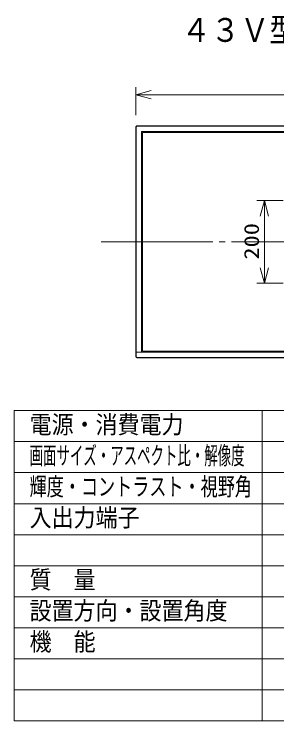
# Model space of a CAD drawing. Units: millimetres on the paper. Extents: x -62 to 64, y -59 to 59.
# Drawn here: x -62.5 to -20.1, y -54.6 to 59.3 of the extents above; entities that cross this region are included whole.
import ezdxf
from ezdxf.enums import TextEntityAlignment as Align

# ---------------------------------------------------------------- set-up
doc = ezdxf.new("R2010")
doc.units = ezdxf.units.MM
doc.linetypes.add('LONG_CHAIN', pattern=[21, 18, -1, 1, -1])
doc.layers.add('0-0_MOJI1', color=7, linetype='Continuous')
for name, color, linetype, lineweight in [('0-2_GAIKEI', 4, 'Continuous', 9), ('0-3_SUNPOU', 7, 'Continuous', 9), ('0-4_0', 7, 'Continuous', 9), ('0-5_WAKU', 4, 'Continuous', 9)]:
    doc.layers.add(name, color=color, linetype=linetype, lineweight=lineweight)
doc.styles.add('ＭＳ ゴシック', font='')
doc.styles.get('ＭＳ ゴシック').set_extended_font_data('MS Gothic')

# ---------------------------------------------------------------- blocks, each defined once
blk = doc.blocks.new('_Open30')
at = {"layer": '0-4_0'}
blk.add_line((0, 0), (-1, 0), dxfattribs=at)
blk.add_lwpolyline([(-1, 0.2679), (0, 0), (-1, -0.2679)], dxfattribs=at)

msp = doc.modelspace()

# ---------------------------------------------------------------- linework, layer by layer
at = {"layer": '0-2_GAIKEI', "color": 7}
for p, q in [((-42.584, 41.295), (21.682, 41.295)), ((-42.884, 4.18), (-42.884, 40.995)), ((21.683, 3.88), (-42.584, 3.88))]:
    msp.add_line(p, q, dxfattribs=at)
at = {"layer": '0-2_GAIKEI'}
for p, q in [((-42.584, 41.295), (-42.584, 41.241)), ((21.682, 41.241), (-42.584, 41.241)), ((-42.831, 40.995), (-42.884, 40.995)), ((-42.831, 40.995), (-42.831, 4.18)), ((-41.957, 40.368), (21.056, 40.368)), ((-41.957, 4.806), (-41.957, 40.368)), ((-41.818, 40.221), (20.916, 40.221)), ((-41.818, 4.954), (-41.818, 40.221)), ((-42.884, 4.806), (21.983, 4.806)), ((20.916, 4.954), (-41.818, 4.954)), ((-42.884, 4.18), (-42.831, 4.18)), ((-42.584, 3.933), (-42.584, 3.88)), ((-42.584, 3.933), (21.682, 3.933))]:
    msp.add_line(p, q, dxfattribs=at)
at = {"layer": '0-2_GAIKEI', "color": 134, "linetype": 'LONG_CHAIN'}
msp.add_line((-48.441, 22.587), (27.539, 22.587), dxfattribs=at)
at = {"layer": '0-2_GAIKEI', "color": 7}
for centre, start, end in [((-42.584, 40.995), 90, 180), ((-42.584, 4.18), 180, 270)]:
    msp.add_arc(centre, 0.3, start, end, dxfattribs=at)
at = {"layer": '0-2_GAIKEI'}
for centre, start, end in [((-42.584, 40.995), 90, 180), ((-42.584, 4.18), 180, 270)]:
    msp.add_arc(centre, 0.247, start, end, dxfattribs=at)
at = {"layer": '0-3_SUNPOU'}
for p, q in [((-42.884, 42.995), (-42.884, 47.545)), ((-40.384, 46.295), (19.483, 46.295)), ((-19.118, 29.254), (-23.368, 29.254)), ((-22.118, 26.754), (-22.118, 18.421)), ((-19.118, 15.921), (-23.368, 15.921))]:
    msp.add_line(p, q, dxfattribs=at)
at = {"layer": '0-5_WAKU', "color": 3}
for p, q in [((-62.5, -54.6), (-62.5, -4.6)), ((62.5, -4.6), (-62.5, -4.6)), ((-22.5, -54.6), (-22.5, -4.6)), ((-62.5, -54.6), (62.5, -54.6))]:
    msp.add_line(p, q, dxfattribs=at)
at = {"layer": '0-5_WAKU'}
for p, q in [((62.5, -9.6), (-62.5, -9.6)), ((62.5, -14.6), (-62.5, -14.6)), ((62.5, -19.6), (-62.5, -19.6)), ((62.5, -24.6), (-62.5, -24.6)), ((-62.5, -29.6), (62.5, -29.6)), ((-62.5, -34.6), (62.5, -34.6)), ((-62.5, -39.6), (62.5, -39.6)), ((-62.5, -44.6), (62.5, -44.6)), ((-62.5, -49.6), (62.5, -49.6))]:
    msp.add_line(p, q, dxfattribs=at)

# ---------------------------------------------------------------- block references
at = {"layer": '0-3_SUNPOU', "xscale": 2.5, "yscale": 2.5}
for p, rotation in [((-42.884, 46.295), 180), ((-22.118, 29.254), 90), ((-22.118, 15.921), 270)]:
    msp.add_blockref('_Open30', p, dxfattribs=dict(at, rotation=rotation))

# ---------------------------------------------------------------- texts
at = {"layer": '0-0_MOJI1', "style": 'ＭＳ ゴシック'}
for s, height, width, p in [('４３Ｖ型 ４Ｋ ＵＨＤ液晶ディスプレイ', 3.849, 0.9, (-35.5, 53.66)), ('電源・消費電力', 2.889, 0.9, (-60, -9.155)), ('画面サイズ・アスペクト比・解像度', 2.889, 0.55, (-60, -14.155)), ('輝度・コントラスト・視野角', 2.889, 0.7, (-60, -19.155)), ('入出力端子', 2.889, 0.9, (-60, -24.155)), ('質\u3000量', 2.889, 0.9, (-60, -34.155)), ('設置方向・設置角度', 2.889, 0.9, (-60, -39.155)), ('機\u3000能', 2.889, 0.9, (-60, -44.155))]:
    msp.add_text(s, height=height, dxfattribs=dict(at, width=width)).set_placement(p, align=Align.BOTTOM_LEFT)
at = {"layer": '0-3_SUNPOU', "style": 'ＭＳ ゴシック', "width": 1.2}
msp.add_text('200', height=2.405, rotation=90, dxfattribs=at).set_placement((-22.28, 19.73), align=Align.BOTTOM_LEFT)

doc.saveas('drawing.dxf')
